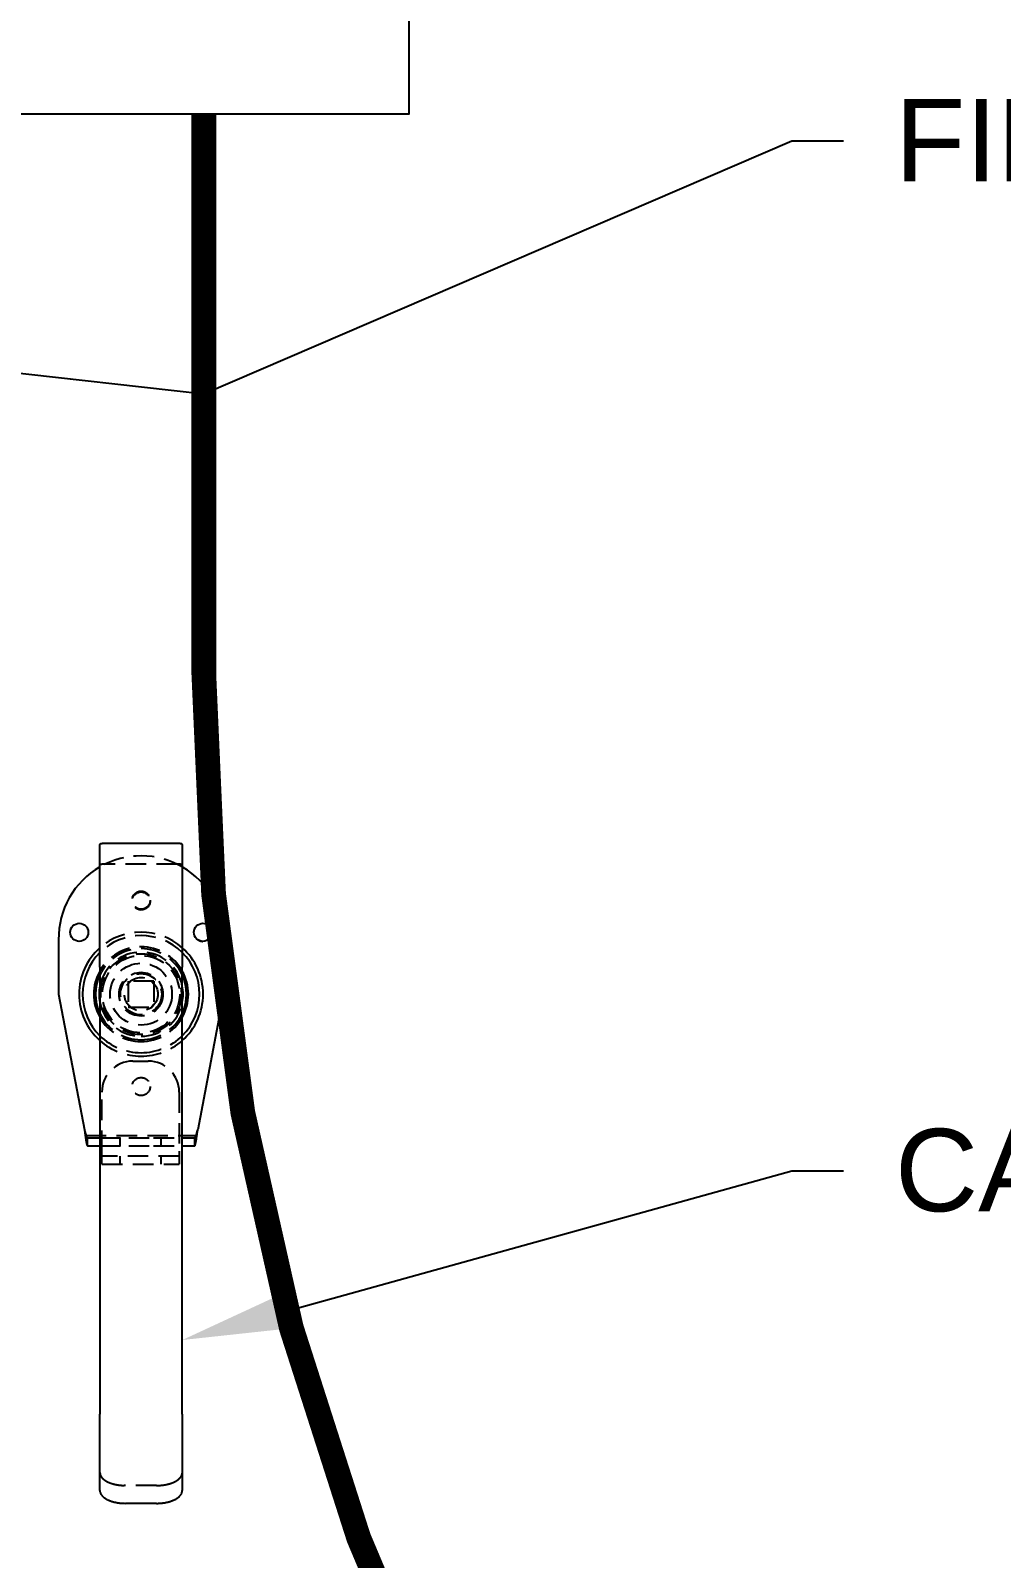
# Model space of a CAD drawing. Header units: feet. Extents: x -208 to 2089, y -974 to 342.
# Drawn here: x 1079.71 to 1091.49, y 116.3 to 134.82 of the extents above; entities that cross this region are included whole.
import ezdxf
from ezdxf import colors
from ezdxf.entities.mleader import LeaderData, LeaderLine
from ezdxf.math import Vec2, Vec3

# ---------------------------------------------------------------- set-up
doc = ezdxf.new("R2010")
doc.units = ezdxf.units.FT
doc.header["$MEASUREMENT"] = 0
doc.linetypes.add('HIDDEN', pattern=[0.375, 0.25, -0.125])
for name, color, linetype in [('E-CABL-FO', 120, 'FIBER_OPTIC'), ('E-EQPM-CAB', 5, 'Continuous'), ('E-EQPM-ENCL', 8, 'Continuous'), ('G-ANNO-TEXT', 1, 'Continuous')]:
    doc.layers.add(name, color=color, linetype=linetype)
doc.styles.add('NEI-A', font='arial.ttf', dxfattribs={"height": 0.1})
doc.linetypes.add('FIBER_OPTIC', pattern='A,0.2,-0.05,0,-0.05,0.2,-0.15,["FO",Standard,S=0.1,R=0,X=-0.04,Y=-0.05],-0.25,0.2,-0.05,0,-0.05', length=1.2)

msp = doc.modelspace()

# ---------------------------------------------------------------- linework, layer by layer
at = {"layer": 'E-CABL-FO', "linetype": 'Continuous', "const_width": 0.3, "flags": 128}
msp.add_lwpolyline([(1081.81237, 133.81665), (1081.81237, 127.02501, 0.13387688), (1085.9844, 111.72272, -0.16576368), (1090.24978, 98.22906), (1090.24978, 65.22906)], format="xyb", dxfattribs=at)
at = {"layer": 'E-EQPM-CAB'}
msp.add_lwpolyline([(1072.30141, 133.81665), (1084.30141, 133.81665), (1084.30141, 145.81665), (1072.30141, 145.81665)], close=True, dxfattribs=at)
at = {"layer": 'E-EQPM-ENCL', "linetype": 'Continuous'}
for p, q in [((1080.55135, 123.46681), (1080.55137, 124.95504)), ((1081.48888, 124.96681), (1080.61388, 124.96681)), ((1081.55137, 124.95504), (1081.55135, 123.46681)), ((1080.05138, 123.80056), (1080.05138, 123.14056)), ((1082.05138, 123.83425), (1082.05138, 123.14056)), ((1080.55135, 123.46681), (1080.55135, 118.04934)), ((1081.55135, 118.04934), (1081.55135, 123.46681)), ((1080.05138, 123.14056), (1080.36391, 121.49756)), ((1082.05138, 123.14056), (1081.73886, 121.49756)), ((1080.36391, 121.49756), (1080.36392, 121.49754)), ((1080.40137, 121.39756), (1080.55135, 121.39755)), ((1080.40137, 121.30056), (1080.40137, 121.39756)), ((1080.40138, 121.39805), (1080.40138, 121.39756)), ((1081.55135, 121.39756), (1081.70137, 121.39756)), ((1081.70137, 121.39755), (1081.70138, 121.39756)), ((1081.70137, 121.39756), (1081.70137, 121.30056)), ((1081.70138, 121.39756), (1081.70138, 121.39805)), ((1080.40137, 121.30056), (1080.55135, 121.30056)), ((1081.55135, 121.30056), (1081.70137, 121.30056)), ((1080.55136, 117.18332), (1080.55135, 118.04934)), ((1081.55135, 118.04934), (1081.55136, 117.18332)), ((1080.55136, 117.12306), (1080.55136, 117.18332)), ((1081.55136, 117.18332), (1081.55136, 117.12306)), ((1081.23887, 116.96681), (1080.86387, 116.96681))]:
    msp.add_line(p, q, dxfattribs=at)
at = {"layer": 'E-EQPM-ENCL', "linetype": 'HIDDEN'}
for p, q in [((1081.48888, 124.71681), (1080.61388, 124.71681)), ((1080.05138, 123.80056), (1080.05138, 123.80056)), ((1081.2076, 123.29681), (1080.8951, 123.29681)), ((1080.8951, 123.29681), (1080.8951, 122.98431)), ((1080.89516, 123.26556), (1080.92641, 123.29681)), ((1081.17641, 123.29681), (1081.20766, 123.26556)), ((1081.2076, 123.29681), (1081.2076, 122.98431)), ((1080.89516, 123.01556), (1080.92641, 122.98431)), ((1081.20766, 123.01556), (1081.17641, 122.98431)), ((1082.05138, 123.14056), (1082.05138, 123.14056)), ((1080.8951, 122.98431), (1081.2076, 122.98431)), ((1080.95116, 122.32856), (1081.13916, 122.32856)), ((1080.57616, 121.23806), (1080.57616, 121.95356)), ((1081.51416, 121.95356), (1081.51416, 121.23806)), ((1080.36392, 121.49754), (1080.37761, 121.42556)), ((1080.37761, 121.42556), (1081.72516, 121.42556)), ((1080.40138, 121.39756), (1080.40138, 121.39756)), ((1080.55135, 121.39755), (1080.90136, 121.39756)), ((1080.79513, 121.39755), (1080.79513, 121.30056)), ((1080.90136, 121.39756), (1081.20136, 121.39756)), ((1081.20136, 121.39756), (1081.55135, 121.39756)), ((1081.29513, 121.30056), (1081.29513, 121.39755)), ((1081.70137, 121.39756), (1081.70137, 121.39755)), ((1081.70138, 121.39756), (1081.70138, 121.39756)), ((1081.72516, 121.42556), (1081.73886, 121.49756)), ((1080.55135, 121.30056), (1080.90136, 121.30056)), ((1080.57615, 121.07856), (1080.57616, 121.23806)), ((1081.51415, 121.17556), (1080.57615, 121.17556)), ((1080.79513, 121.17556), (1080.79513, 121.07856)), ((1080.90136, 121.30056), (1081.20136, 121.30056)), ((1081.20136, 121.30056), (1081.55135, 121.30056)), ((1081.29513, 121.07856), (1081.29513, 121.17556)), ((1081.51416, 121.23806), (1081.51415, 121.07856)), ((1080.57615, 121.07856), (1081.51415, 121.07856)), ((1081.23887, 117.18332), (1080.86387, 117.18332))]:
    msp.add_line(p, q, dxfattribs=at)
at = {"layer": 'E-EQPM-ENCL', "linetype": 'Continuous'}
for points in [[(1080.61389, 124.9668), (1080.61188, 124.9668, 0.00064525), (1080.6099, 124.96679, 0.00065945), (1080.60795, 124.96678, 0.00068578), (1080.60603, 124.96676, 0.00072488), (1080.60415, 124.96674, 0.00076234), (1080.60229, 124.96671, 0.00079946), (1080.60047, 124.96668, 0.000839), (1080.59867, 124.96664, 0.00088191), (1080.59691, 124.9666, 0.0009267), (1080.59518, 124.96655, 0.0009742), (1080.59348, 124.96649, 0.00102434), (1080.59181, 124.96643, 0.00107774), (1080.59017, 124.96636, 0.00113433), (1080.58857, 124.96628, 0.00119449), (1080.58699, 124.9662, 0.00125861), (1080.58545, 124.96611, 0.00132677), (1080.58394, 124.96602, 0.00139981), (1080.58246, 124.96592, 0.00147745), (1080.58102, 124.96581, 0.00156108), (1080.57961, 124.9657, 0.00164998), (1080.57823, 124.96558, 0.00174634), (1080.57688, 124.96545, 0.00184888), (1080.57557, 124.96531, 0.00196041), (1080.57429, 124.96517, 0.00207896), (1080.57304, 124.96502, 0.00220952), (1080.57183, 124.96487, 0.00234918), (1080.57064, 124.9647, 0.00250353), (1080.5695, 124.96453, 0.00267301), (1080.56839, 124.96435, 0.00285149), (1080.56731, 124.96417, 0.00302485), (1080.56627, 124.96397, 0.00322353), (1080.56526, 124.96377, 0.00343526), (1080.56429, 124.96356, 0.00367531), (1080.56335, 124.96335, 0.00392824), (1080.56245, 124.96312, 0.0042173), (1080.56159, 124.96289, 0.00452414), (1080.56075, 124.96265, 0.0048757), (1080.55996, 124.96241, 0.00524957), (1080.5592, 124.96215, 0.00568023), (1080.55847, 124.96189, 0.00614037), (1080.55778, 124.96162, 0.00666878), (1080.55713, 124.96135, 0.00723065), (1080.55651, 124.96106, 0.00788875), (1080.55592, 124.96077, 0.00860214), (1080.55537, 124.96047, 0.00938401), (1080.55486, 124.96016, 0.01017005), (1080.55438, 124.95985, 0.01122976), (1080.55393, 124.95953, 0.01251616), (1080.55352, 124.9592, 0.01331679), (1080.55315, 124.95886, 0.01347606), (1080.55281, 124.95852, 0.016121), (1080.55251, 124.95816, 0.02094508), (1080.55224, 124.95779, 0.01722449), (1080.55201, 124.95743, 0.00611324), (1080.55182, 124.9571, 0.0260405), (1080.55166, 124.95667, 0.04847946), (1080.55151, 124.95597, 0.02425097), (1080.55137, 124.95505, 0.01278409)], [(1081.55137, 124.95505), (1081.55135, 124.95547, 0.02155278), (1081.5513, 124.95588, 0.02203371), (1081.55121, 124.95628, 0.02218574), (1081.55109, 124.95667, 0.02198338), (1081.55092, 124.95706, 0.02143846), (1081.55073, 124.95744, 0.02063761), (1081.5505, 124.95781, 0.01958133), (1081.55023, 124.95817, 0.01842243), (1081.54992, 124.95852, 0.01713656), (1081.54959, 124.95887, 0.01588125), (1081.54921, 124.95921, 0.01459895), (1081.5488, 124.95954, 0.01342107), (1081.54835, 124.95987, 0.0122704), (1081.54787, 124.96018, 0.01124781), (1081.54735, 124.96049, 0.01027254), (1081.5468, 124.96079, 0.0094206), (1081.54621, 124.96109, 0.00861739), (1081.54558, 124.96137, 0.00792145), (1081.54492, 124.96165, 0.00726849), (1081.54422, 124.96192, 0.006703), (1081.54349, 124.96218, 0.00617459), (1081.54272, 124.96243, 0.00572249), (1081.54192, 124.96268, 0.00528936), (1081.54108, 124.96292, 0.00490888), (1081.54021, 124.96315, 0.0045486), (1081.5393, 124.96337, 0.00421962), (1081.53836, 124.96359, 0.0039158), (1081.53739, 124.96379, 0.00364951), (1081.53638, 124.96399, 0.00340028), (1081.53533, 124.96418, 0.00317729), (1081.53426, 124.96437, 0.00296898), (1081.53315, 124.96454, 0.00278249), (1081.532, 124.96471, 0.00260766), (1081.53082, 124.96487, 0.00245001), (1081.52961, 124.96503, 0.00230203), (1081.52837, 124.96518, 0.00216793), (1081.52709, 124.96532, 0.00204178), (1081.52578, 124.96545, 0.00192676), (1081.52444, 124.96558, 0.00181862), (1081.52307, 124.9657, 0.00171966), (1081.52166, 124.96581, 0.00162587), (1081.52022, 124.96592, 0.00153907), (1081.51874, 124.96602, 0.00145886), (1081.51724, 124.96611, 0.00138583), (1081.5157, 124.9662, 0.00131166), (1081.51413, 124.96628, 0.00123882), (1081.51253, 124.96635, 0.00118652), (1081.5109, 124.96642, 0.00114875), (1081.50923, 124.96649, 0.00106293), (1081.50754, 124.96654, 0.00095017), (1081.50583, 124.96659, 0.00099448), (1081.50405, 124.96664, 0.00111443), (1081.5022, 124.96668, 0.00081178), (1081.50044, 124.96671, 0.00029262), (1081.49884, 124.96674, 0.00106267), (1081.49671, 124.96676, 0.00166754), (1081.49334, 124.96678, 0.00076905), (1081.48887, 124.9668, 0.00040008)], [(1080.36391, 121.49756), (1080.36499, 121.49002, -0.00031386), (1080.36605, 121.48255, -0.00034732), (1080.3671, 121.47514, -0.00032725), (1080.36812, 121.46781, -0.00024475), (1080.36912, 121.46057, -0.0001839), (1080.37011, 121.45341, -0.00012765), (1080.37108, 121.44635, -0.00007314), (1080.37204, 121.43938, -0.000005), (1080.37298, 121.43252, 0.00005719), (1080.37391, 121.42577, 0.00012948), (1080.37483, 121.41913, 0.00019805), (1080.37574, 121.41261, 0.00027914), (1080.37664, 121.40622, 0.00035746), (1080.37753, 121.39996, 0.0004496), (1080.37842, 121.39384, 0.00054081), (1080.3793, 121.38786, 0.0006481), (1080.38017, 121.38204, 0.00075685), (1080.38104, 121.37636, 0.00088456), (1080.38191, 121.37084, 0.0010175), (1080.38277, 121.36549, 0.00117383), (1080.38364, 121.36031, 0.00133983), (1080.3845, 121.3553, 0.00153416), (1080.38537, 121.35048, 0.00174992), (1080.38624, 121.34584, 0.00200779), (1080.38711, 121.34139, 0.00228483), (1080.38799, 121.33714, 0.00259893), (1080.38887, 121.3331, 0.00301664), (1080.38976, 121.32926, 0.0035766), (1080.39066, 121.32564, 0.00401197), (1080.39157, 121.32224, 0.00428952), (1080.39247, 121.31907, 0.00561928), (1080.39341, 121.31612, 0.0082618), (1080.39438, 121.31338, 0.00749071), (1080.39531, 121.31094, 0.00236286), (1080.39614, 121.30885, 0.01364336), (1080.39726, 121.30676, 0.036295), (1080.39902, 121.30429, 0.02613445), (1080.40137, 121.30153, 0.01649846)], [(1080.36391, 121.49756), (1080.36459, 121.49516, -0.00050895), (1080.36527, 121.49275, -0.00053725), (1080.36593, 121.49035, -0.00051344), (1080.3666, 121.48796, -0.00043118), (1080.36725, 121.48557, -0.00037111), (1080.3679, 121.48318, -0.00031697), (1080.36855, 121.48081, -0.00026597), (1080.36919, 121.47844, -0.00020425), (1080.36983, 121.47608, -0.00015013), (1080.37046, 121.47373, -0.00008914), (1080.37109, 121.4714, -0.00003427), (1080.37172, 121.46908, 0.00002888), (1080.37234, 121.46677, 0.00008592), (1080.37296, 121.46448, 0.00015134), (1080.37357, 121.4622, 0.00021106), (1080.37419, 121.45994, 0.00027968), (1080.3748, 121.4577, 0.00034297), (1080.37541, 121.45549, 0.00041563), (1080.37602, 121.45329, 0.00048341), (1080.37662, 121.45111, 0.00056114), (1080.37723, 121.44896, 0.00063454), (1080.37784, 121.44683, 0.00071855), (1080.37844, 121.44473, 0.00079885), (1080.37905, 121.44265, 0.00089053), (1080.37965, 121.44061, 0.00097939), (1080.38026, 121.43859, 0.00108059), (1080.38087, 121.4366, 0.00117967), (1080.38147, 121.43464, 0.00129237), (1080.38208, 121.43271, 0.0014045), (1080.38269, 121.43082, 0.00152978), (1080.38331, 121.42896, 0.00165828), (1080.38392, 121.42714, 0.0018153), (1080.38454, 121.42536, 0.00197497), (1080.38516, 121.42363, 0.00216072), (1080.38577, 121.42196, 0.00235327), (1080.38638, 121.42033, 0.00253453), (1080.38699, 121.41877, 0.0027368), (1080.3876, 121.41725, 0.00296855), (1080.38821, 121.41579, 0.00322163), (1080.38882, 121.41439, 0.00349441), (1080.38943, 121.41304, 0.00379613), (1080.39004, 121.41174, 0.00412537), (1080.39064, 121.4105, 0.00449885), (1080.39126, 121.40931, 0.00491286), (1080.39187, 121.40818, 0.00535391), (1080.39248, 121.40711, 0.00580906), (1080.39309, 121.40609, 0.00642271), (1080.39371, 121.40513, 0.00719436), (1080.39433, 121.40422, 0.00767553), (1080.39495, 121.40337, 0.00780848), (1080.39557, 121.40258, 0.0094886), (1080.39621, 121.40184, 0.01263579), (1080.39686, 121.40116, 0.01059777), (1080.39748, 121.40055, 0.00365468), (1080.39803, 121.40002, 0.01682734), (1080.39876, 121.39948, 0.03442332), (1080.39989, 121.39882, 0.01908284), (1080.40139, 121.39805, 0.01060415)], [(1081.70139, 121.30152), (1081.70244, 121.30242, 0.03892301), (1081.70347, 121.30358, 0.03109296), (1081.70449, 121.30502, 0.02402952), (1081.70549, 121.30672, 0.01853707), (1081.70647, 121.30868, 0.01454568), (1081.70744, 121.31089, 0.01172457), (1081.70839, 121.31335, 0.00953449), (1081.70933, 121.31605, 0.00787178), (1081.71025, 121.31899, 0.0065621), (1081.71117, 121.32216, 0.00553884), (1081.71208, 121.32555, 0.00470954), (1081.71297, 121.32917, 0.00403544), (1081.71386, 121.333, 0.00347964), (1081.71474, 121.33703, 0.00301341), (1081.71562, 121.34128, 0.00262372), (1081.71649, 121.34572, 0.00228682), (1081.71736, 121.35035, 0.00200268), (1081.71823, 121.35517, 0.00175009), (1081.7191, 121.36017, 0.00153591), (1081.71996, 121.36535, 0.00134036), (1081.72083, 121.3707, 0.00117387), (1081.72169, 121.37621, 0.00101783), (1081.72257, 121.38189, 0.00088525), (1081.72344, 121.38772, 0.0007578), (1081.72432, 121.3937, 0.00064875), (1081.72521, 121.39982, 0.00054165), (1081.7261, 121.40608, 0.00045103), (1081.727, 121.41248, 0.0003575), (1081.72791, 121.41901, 0.00028055), (1081.72883, 121.42564, 0.00020971), (1081.72976, 121.43234, 0.00013009), (1081.73071, 121.43927, 0.00001558), (1081.73171, 121.44648, 0.00000805), (1081.73265, 121.45332, 0.00010846), (1081.7335, 121.45955, -0.00019267), (1081.73464, 121.46775, -0.00057967), (1081.73646, 121.48059, -0.0002891), (1081.73886, 121.49756, -0.00013667)], [(1081.70139, 121.39805), (1081.70206, 121.39832, 0.01950237), (1081.70274, 121.39866, 0.01870282), (1081.7034, 121.39905, 0.01752785), (1081.70406, 121.39951, 0.01612666), (1081.70471, 121.40002, 0.01477593), (1081.70535, 121.40059, 0.01353675), (1081.70599, 121.40121, 0.01233501), (1081.70662, 121.40189, 0.01122568), (1081.70725, 121.40263, 0.01019505), (1081.70787, 121.40342, 0.00927148), (1081.70849, 121.40427, 0.00842347), (1081.7091, 121.40516, 0.00766641), (1081.70971, 121.40612, 0.00697765), (1081.71032, 121.40712, 0.00636325), (1081.71092, 121.40818, 0.00580639), (1081.71152, 121.40928, 0.00530747), (1081.71211, 121.41044, 0.00485619), (1081.71271, 121.41164, 0.00444918), (1081.7133, 121.4129, 0.00408139), (1081.71388, 121.4142, 0.00374693), (1081.71447, 121.41556, 0.00344489), (1081.71506, 121.41696, 0.00316768), (1081.71564, 121.4184, 0.00291753), (1081.71622, 121.41989, 0.00268565), (1081.71681, 121.42143, 0.00247663), (1081.71739, 121.42301, 0.00228087), (1081.71797, 121.42464, 0.00210465), (1081.71855, 121.42631, 0.00193783), (1081.71914, 121.42802, 0.00178795), (1081.71972, 121.42978, 0.00164451), (1081.72031, 121.43157, 0.00151594), (1081.72089, 121.43341, 0.00139151), (1081.72148, 121.43529, 0.0012803), (1081.72207, 121.43721, 0.00117142), (1081.72267, 121.43916, 0.00107444), (1081.72326, 121.44116, 0.00097841), (1081.72386, 121.44319, 0.00089316), (1081.72446, 121.44526, 0.00080774), (1081.72507, 121.44737, 0.00073226), (1081.72568, 121.44951, 0.00065578), (1081.72629, 121.45169, 0.00058833), (1081.72691, 121.4539, 0.00051911), (1081.72753, 121.45615, 0.00045876), (1081.72816, 121.45843, 0.00039629), (1081.72879, 121.46074, 0.00034089), (1081.72943, 121.46308, 0.00028235), (1081.73008, 121.46546, 0.00023393), (1081.73073, 121.46787, 0.00018363), (1081.73139, 121.47031, 0.00012265), (1081.73205, 121.47277, 0.00004065), (1081.73271, 121.47521, -0.00006742), (1081.73338, 121.47771, -0.00022137), (1081.73407, 121.48026, -0.00017147), (1081.73473, 121.48267, 0.00005372), (1081.73532, 121.48484, -0.00045626), (1081.73609, 121.48764, -0.00107583), (1081.73729, 121.49193, -0.00054418), (1081.73886, 121.49756, -0.00027263)], [(1080.55137, 117.12305), (1080.55172, 117.11561, 0.02556674), (1080.55281, 117.10806, 0.02393844), (1080.55468, 117.10041, 0.02293923), (1080.55733, 117.09269, 0.02299725), (1080.56083, 117.08492, 0.02222478), (1080.56516, 117.07715, 0.02117333), (1080.57038, 117.0694, 0.01987959), (1080.57647, 117.0617, 0.01876501), (1080.58345, 117.05411, 0.01745835), (1080.59129, 117.04664, 0.01630972), (1080.60001, 117.03935, 0.01510024), (1080.60955, 117.03226, 0.01407079), (1080.61992, 117.02541, 0.01305493), (1080.63104, 117.01884, 0.01220174), (1080.64291, 117.01258, 0.01134573), (1080.65543, 117.00664, 0.01058575), (1080.66857, 117.00108, 0.0099945), (1080.68227, 116.9959, 0.00956067), (1080.69649, 116.99113, 0.00882925), (1080.71104, 116.98677, 0.00793384), (1080.72586, 116.98285, 0.00818449), (1080.74117, 116.97936, 0.00903084), (1080.75702, 116.97631, 0.00685126), (1080.77205, 116.97371, 0.00293057), (1080.78574, 116.97159, 0.00866175), (1080.80314, 116.96979, 0.01397272), (1080.82953, 116.96819, 0.00701097), (1080.86387, 116.96681, 0.00383079)], [(1081.23887, 116.96681), (1081.25376, 116.96698, 0.00640396), (1081.26885, 116.96753, 0.0061018), (1081.28415, 116.96847, 0.0060536), (1081.2996, 116.96979, 0.00637655), (1081.31514, 116.97154, 0.00659855), (1081.33068, 116.97371, 0.00680566), (1081.34619, 116.97632, 0.00702532), (1081.36157, 116.97936, 0.00733541), (1081.37676, 116.98285, 0.00764704), (1081.39169, 116.98677, 0.0080185), (1081.40628, 116.99113, 0.00841715), (1081.42046, 116.9959, 0.00887878), (1081.43416, 117.00108, 0.00940113), (1081.44731, 117.00664, 0.00999161), (1081.45983, 117.01258, 0.01063499), (1081.4717, 117.01884, 0.0112929), (1081.48282, 117.02541, 0.0121975), (1081.49319, 117.03226, 0.01328304), (1081.50273, 117.03937, 0.0140215), (1081.51145, 117.04664, 0.01420591), (1081.51928, 117.05405, 0.01653556), (1081.52627, 117.0617, 0.0207302), (1081.53238, 117.06963, 0.01784348), (1081.53758, 117.07715, 0.00816844), (1081.54182, 117.08399, 0.02563664), (1081.54541, 117.09269, 0.04809289), (1081.5486, 117.10588, 0.02656751), (1081.55137, 117.12305, 0.01495723)]]:
    msp.add_lwpolyline(points, format="xyb", dxfattribs=at)
at = {"layer": 'E-EQPM-ENCL', "linetype": 'HIDDEN'}
for points in [[(1080.55137, 124.70267), (1080.55139, 124.70319, -0.01837444), (1080.55145, 124.70369, -0.01887111), (1080.55154, 124.70419, -0.01918389), (1080.55168, 124.70468, -0.01926811), (1080.55185, 124.70515, -0.01912013), (1080.55206, 124.70562, -0.01876269), (1080.5523, 124.70608, -0.01819135), (1080.55259, 124.70653, -0.01748659), (1080.55291, 124.70696, -0.01663021), (1080.55327, 124.70739, -0.01573114), (1080.55367, 124.70781, -0.01475281), (1080.5541, 124.70822, -0.01380471), (1080.55458, 124.70861, -0.01283226), (1080.55509, 124.709, -0.01193161), (1080.55564, 124.70938, -0.01104219), (1080.55622, 124.70975, -0.01024165), (1080.55685, 124.71011, -0.00946058), (1080.55751, 124.71045, -0.00876536), (1080.55821, 124.71079, -0.00811184), (1080.55895, 124.71112, -0.00754072), (1080.55973, 124.71144, -0.00696549), (1080.56054, 124.71175, -0.00645959), (1080.56139, 124.71205, -0.00598032), (1080.56228, 124.71233, -0.00553648), (1080.56319, 124.71261, -0.0051375), (1080.56415, 124.71288, -0.00477789), (1080.56513, 124.71313, -0.00444485), (1080.56615, 124.71338, -0.00414498), (1080.5672, 124.71361, -0.00386801), (1080.56828, 124.71384, -0.00361593), (1080.5694, 124.71406, -0.00338311), (1080.57054, 124.71426, -0.00317054), (1080.57172, 124.71446, -0.002974), (1080.57293, 124.71465, -0.00279328), (1080.57416, 124.71483, -0.00262618), (1080.57543, 124.715, -0.00247163), (1080.57673, 124.71516, -0.00232862), (1080.57805, 124.71531, -0.00219542), (1080.57941, 124.71546, -0.00207241), (1080.58079, 124.71559, -0.00195725), (1080.5822, 124.71572, -0.00185024), (1080.58364, 124.71584, -0.00174887), (1080.58511, 124.71595, -0.00165695), (1080.5866, 124.71606, -0.00157095), (1080.58812, 124.71615, -0.00148605), (1080.58967, 124.71624, -0.00140093), (1080.59124, 124.71633, -0.00133968), (1080.59284, 124.7164, -0.00129238), (1080.59447, 124.71647, -0.00119601), (1080.59611, 124.71653, -0.00106923), (1080.59777, 124.71659, -0.00111167), (1080.59948, 124.71664, -0.00123411), (1080.60126, 124.71668, -0.0009062), (1080.60295, 124.71672, -0.00034504), (1080.60448, 124.71675, -0.00116363), (1080.60651, 124.71677, -0.00181147), (1080.60968, 124.71679, -0.00084397), (1080.61389, 124.71681, -0.00044381)], [(1081.48887, 124.71681), (1081.49088, 124.71681, -0.00076369), (1081.49286, 124.7168, -0.00078017), (1081.49481, 124.71679, -0.00081175), (1081.49673, 124.71676, -0.00085935), (1081.49862, 124.71674, -0.00090474), (1081.50048, 124.7167, -0.00094967), (1081.50231, 124.71666, -0.00099745), (1081.5041, 124.71661, -0.00104944), (1081.50587, 124.71656, -0.00110356), (1081.5076, 124.7165, -0.00116104), (1081.5093, 124.71643, -0.00122157), (1081.51097, 124.71635, -0.00128612), (1081.51261, 124.71627, -0.00135438), (1081.51421, 124.71618, -0.00142702), (1081.51579, 124.71608, -0.00150426), (1081.51733, 124.71597, -0.00158642), (1081.51884, 124.71586, -0.00167426), (1081.52032, 124.71574, -0.00176765), (1081.52176, 124.71561, -0.00186802), (1081.52318, 124.71547, -0.00197469), (1081.52456, 124.71533, -0.00209001), (1081.5259, 124.71517, -0.00221269), (1081.52722, 124.71501, -0.00234566), (1081.5285, 124.71484, -0.00248681), (1081.52975, 124.71466, -0.00264195), (1081.53096, 124.71447, -0.00280801), (1081.53214, 124.71428, -0.0029896), (1081.53329, 124.71407, -0.00318748), (1081.5344, 124.71385, -0.00339557), (1081.53547, 124.71363, -0.00359654), (1081.53652, 124.7134, -0.00382598), (1081.53752, 124.71316, -0.00406954), (1081.53849, 124.7129, -0.00434391), (1081.53943, 124.71264, -0.00463084), (1081.54033, 124.71238, -0.00495626), (1081.54119, 124.7121, -0.00529866), (1081.54202, 124.71181, -0.00568706), (1081.54282, 124.71152, -0.00609535), (1081.54358, 124.71121, -0.00655969), (1081.5443, 124.7109, -0.00704855), (1081.54499, 124.71057, -0.00760039), (1081.54564, 124.71024, -0.00817572), (1081.54626, 124.7099, -0.00883609), (1081.54685, 124.70955, -0.00953548), (1081.54739, 124.70919, -0.0102748), (1081.54791, 124.70882, -0.0109874), (1081.54838, 124.70844, -0.01194315), (1081.54883, 124.70805, -0.01308361), (1081.54923, 124.70765, -0.01364572), (1081.5496, 124.70725, -0.01353828), (1081.54994, 124.70684, -0.01584069), (1081.55024, 124.70641, -0.02003664), (1081.55051, 124.70596, -0.01601156), (1081.55073, 124.70553, -0.00560547), (1081.55092, 124.70514, -0.02351909), (1081.55109, 124.70462, -0.04193758), (1081.55124, 124.70378, -0.02041614), (1081.55137, 124.70267, -0.01067732)], [(1080.40137, 121.30153), (1080.40137, 121.30153, 0.00031725), (1080.40137, 121.30153, 0.0002508), (1080.40137, 121.30153, 0.00031329), (1080.40137, 121.30153, 0.00051827), (1080.40137, 121.30153, 0.00066528), (1080.40137, 121.30153, 0.00079373), (1080.40137, 121.30153, 0.00090962), (1080.40137, 121.30153, 0.00104505), (1080.40137, 121.30153, 0.00115496), (1080.40137, 121.30153, 0.00127322), (1080.40137, 121.30153, 0.0013681), (1080.40137, 121.30153, 0.00147267), (1080.40137, 121.30153, 0.00155275), (1080.40137, 121.30152, 0.0016411), (1080.40137, 121.30152, 0.00170522), (1080.40137, 121.30152, 0.00177725), (1080.40137, 121.30152, 0.00182534), (1080.40138, 121.30152, 0.00188096), (1080.40138, 121.30152, 0.00191381), (1080.40138, 121.30152, 0.00195443), (1080.40138, 121.30152, 0.00197207), (1080.40138, 121.30152, 0.00199647), (1080.40138, 121.30152, 0.00200362), (1080.40138, 121.30152, 0.00202121), (1080.40138, 121.30152, 0.00200814), (1080.40138, 121.30152, 0.00199453), (1080.40138, 121.30152, 0.00200052), (1080.40138, 121.30152, 0.00204033), (1080.40138, 121.30152, 0.00194586), (1080.40138, 121.30152, 0.00178417), (1080.40138, 121.30152, 0.00197338), (1080.40138, 121.30152, 0.00235679), (1080.40138, 121.30152, 0.00169586), (1080.40138, 121.30152, 0.00047477), (1080.40138, 121.30152, 0.00244396), (1080.40139, 121.30152, 0.00402708), (1080.40139, 121.30152, 0.00182176), (1080.40139, 121.30152, 0.00091992)], [(1080.86387, 117.18332), (1080.8473, 117.18353, -0.00691245), (1080.83063, 117.1842, -0.00674152), (1080.81385, 117.18534, -0.00671884), (1080.79703, 117.18693, -0.00699104), (1080.78027, 117.18902, -0.00720875), (1080.76365, 117.19157, -0.00740467), (1080.74726, 117.19461, -0.00763452), (1080.73117, 117.1981, -0.00792973), (1080.71546, 117.20207, -0.00825847), (1080.7002, 117.20646, -0.00861596), (1080.68549, 117.21128, -0.00903646), (1080.67136, 117.21648, -0.00948126), (1080.6579, 117.22206, -0.010025), (1080.64514, 117.22797, -0.01058709), (1080.63316, 117.23418, -0.01124555), (1080.62195, 117.24065, -0.0118602), (1080.61159, 117.24736, -0.01274883), (1080.60206, 117.25425, -0.01373313), (1080.5934, 117.26132, -0.01443798), (1080.5856, 117.26846, -0.01453463), (1080.57867, 117.27566, -0.0166566), (1080.57256, 117.283, -0.02039334), (1080.56729, 117.29052, -0.01757981), (1080.56285, 117.29759, -0.00847906), (1080.55927, 117.304, -0.02436787), (1080.55627, 117.31201, -0.04432087), (1080.55363, 117.32402, -0.02454594), (1080.55137, 117.33956, -0.01402954)], [(1081.55137, 117.33956), (1081.55093, 117.33128, -0.02758114), (1081.5496, 117.32294, -0.02633579), (1081.54733, 117.31455, -0.02516025), (1081.54414, 117.30614, -0.02467279), (1081.53997, 117.29776, -0.02347883), (1081.53486, 117.28945, -0.02201018), (1081.52879, 117.28126, -0.02038449), (1081.52179, 117.27321, -0.01892829), (1081.51387, 117.26536, -0.0174098), (1081.50508, 117.25773, -0.01604432), (1081.49544, 117.25037, -0.01473283), (1081.48503, 117.24331, -0.01358097), (1081.47387, 117.23658, -0.01253158), (1081.46206, 117.2302, -0.01161093), (1081.44963, 117.22421, -0.01076451), (1081.43669, 117.21861, -0.0099807), (1081.42328, 117.21343, -0.00939778), (1081.40949, 117.20866, -0.00892524), (1081.39536, 117.20433, -0.00825387), (1081.38106, 117.20043, -0.00741273), (1081.36668, 117.19696, -0.00758533), (1081.35199, 117.19391, -0.00826335), (1081.33696, 117.19128, -0.00635833), (1081.3228, 117.18906, -0.00288203), (1081.31, 117.18727, -0.00784542), (1081.29398, 117.18577, -0.01256001), (1081.26995, 117.18445, -0.00641798), (1081.23887, 117.18332, -0.003577)]]:
    msp.add_lwpolyline(points, format="xyb", dxfattribs=at)
for centre, radius in [((1081.05138, 124.28056), 0.1095), ((1081.05139, 124.27056), 0.1095), ((1081.05138, 123.14056), 0.4899), ((1081.05138, 123.14056), 0.46893), ((1081.05136, 123.14056), 0.375), ((1081.05139, 123.14056), 0.2655), ((1081.05138, 123.14056), 0.25), ((1081.05139, 123.14056), 0.25), ((1081.05136, 123.14056), 0.203), ((1081.05139, 122.02056), 0.1095), ((1081.05139, 122.02056), 0.1095)]:
    msp.add_circle(centre, radius, dxfattribs=at)
at = {"layer": 'E-EQPM-ENCL', "linetype": 'Continuous'}
for centre in [(1080.30138, 123.89056), (1081.80138, 123.89056)]:
    msp.add_circle(centre, 0.1095, dxfattribs=at)
for centre, radius, start, end in [((1081.05138, 123.8174), 1.00014, 119.99672, 180.96495), ((1081.05138, 123.8174), 1.00014, 0.964954, 59.369877), ((1081.05138, 123.14056), 0.7525, 131.65292, 228.34705), ((1081.05138, 123.14056), 0.70982, 134.78497, 225.215), ((1081.05138, 123.14056), 0.70982, 314.77854, 45.22144), ((1081.05138, 123.14056), 0.7525, 311.64678, 48.35319), ((1081.05138, 123.14056), 0.57341, 150.69499, 209.30501), ((1081.05138, 123.14056), 0.57341, 330.68373, 29.31627), ((1081.05138, 123.14056), 0.55214, 154.91562, 205.08438), ((1081.05138, 123.14056), 0.50997, 168.66892, 191.33108), ((1081.05138, 123.14056), 0.50997, 348.63964, 11.36036), ((1081.05138, 123.14056), 0.55214, 334.90254, 25.09746)]:
    msp.add_arc(centre, radius, start, end, dxfattribs=at)
at = {"layer": 'E-EQPM-ENCL', "linetype": 'HIDDEN'}
for centre, radius, start, end in [((1081.05138, 123.8174), 1.00014, 59.369877, 119.99672), ((1081.80139, 123.89056), 0.1095, 34.624015, 72.84351), ((1081.05138, 123.14056), 0.7525, 48.353188, 131.65292), ((1081.05138, 123.14056), 0.70982, 45.221443, 134.78497), ((1081.80139, 123.89056), 0.1095, 235.37604, 270), ((1081.80139, 123.89056), 0.1095, 314.99, 359.99999), ((1081.05138, 123.14056), 0.55214, 25.097464, 154.91562), ((1081.05138, 123.14056), 0.57341, 29.316274, 150.69499), ((1081.05138, 123.14056), 0.50997, 11.360363, 168.66892), ((1081.05138, 123.14056), 0.50997, 191.33108, 269.99942), ((1081.05138, 123.14056), 0.50997, 269.99942, 348.63964), ((1081.05138, 123.14056), 0.55214, 205.08438, 269.99942), ((1081.05138, 123.14056), 0.57341, 209.30501, 269.99942), ((1081.05138, 123.14056), 0.55214, 269.99942, 334.90254), ((1081.05138, 123.14056), 0.57341, 269.99942, 330.68373), ((1081.05138, 123.14056), 0.7525, 228.34705, 269.99942), ((1081.05138, 123.14056), 0.70982, 225.215, 269.99942), ((1081.05138, 123.14056), 0.70982, 269.99942, 314.77854), ((1081.05138, 123.14056), 0.7525, 269.99942, 311.64678), ((1080.95116, 121.95356), 0.375, 90, 180), ((1081.13916, 121.95356), 0.375, 0, 90)]:
    msp.add_arc(centre, radius, start, end, dxfattribs=at)

# ---------------------------------------------------------------- next in the draw order: leaders
at = {"layer": 'G-ANNO-TEXT'}
ml = msp.add_multileader_mtext('Standard', dxfattribs=at)
ml.set_content('FIBER OPTIC CABLES', color=256, style='NEI-A')
ml.set_leader_properties()
ml.build(insert=Vec2(0, 0))
ml.multileader.update_dxf_attribs({"dogleg_length": 0.0625, "arrow_head_size": 1.25, "scale": 10})
ctx = ml.context
ctx.base_point, ctx.scale, ctx.char_height, ctx.arrow_head_size, ctx.landing_gap_size, ctx.plane_origin = Vec3(1089.57155, 133.48762), 10, 1, 1.25, 0.625, Vec3(1072.09254, 117.44205)
notes = []
notes.append((ctx, [(1, (1, 1, 0), (1088.94655, 133.48762), (1, 0), 0.625, [(1, [(1074.79044, 131.20381), (1081.81237, 130.42083)], 0, [])])]))
ctx.mtext.insert, ctx.mtext.defined_height, ctx.mtext.flow_direction = Vec3(1090.19655, 133.99615), 0.50853, 5
ctx.mtext.has_bg_fill, ctx.mtext.bg_color, ctx.mtext.bg_scale_factor, ctx.mtext.bg_transparency, ctx.mtext.use_window_bg_color = 1, -1073741824, 1.5, 0, 1
ml = msp.add_multileader_mtext('Standard', dxfattribs=at)
ml.set_content('CABINET DOOR HANDLE', color=256, style='NEI-A')
ml.set_leader_properties()
ml.build(insert=Vec2(0, 0))
ml.multileader.update_dxf_attribs({"dogleg_length": 0.0625, "arrow_head_size": 1.25, "scale": 10})
ctx = ml.context
ctx.base_point, ctx.scale, ctx.char_height, ctx.arrow_head_size, ctx.landing_gap_size, ctx.plane_origin = Vec3(1089.57155, 120.99949), 10, 1, 1.25, 0.625, Vec3(1108.46175, 122.29685)
notes.append((ctx, [(1, (1, 1, 0), (1088.94655, 120.99949), (1, 0), 0.625, [(0, [(1081.55135, 118.94739)], 0, [])])]))
ctx.mtext.insert, ctx.mtext.defined_height, ctx.mtext.flow_direction = Vec3(1090.19655, 121.50802), 0.50853, 5
ctx.mtext.has_bg_fill, ctx.mtext.bg_color, ctx.mtext.bg_scale_factor, ctx.mtext.bg_transparency, ctx.mtext.use_window_bg_color = 1, -1073741824, 1.5, 0, 1
for ctx, leaders in notes:
    for number, flags, end, landing, length, lines in leaders:
        leader = LeaderData()
        leader.index, (leader.has_last_leader_line, leader.has_dogleg_vector, leader.attachment_direction) = number, flags
        leader.last_leader_point, leader.dogleg_vector, leader.dogleg_length = Vec3(end), Vec3(landing), length
        for number, points, colour, breaks in lines:
            line = LeaderLine()
            line.index, line.vertices, line.color, line.breaks = number, Vec3.list(points), colors.encode_raw_color(colour), breaks
            leader.lines.append(line)
        ctx.leaders.append(leader)

doc.saveas('drawing.dxf')
